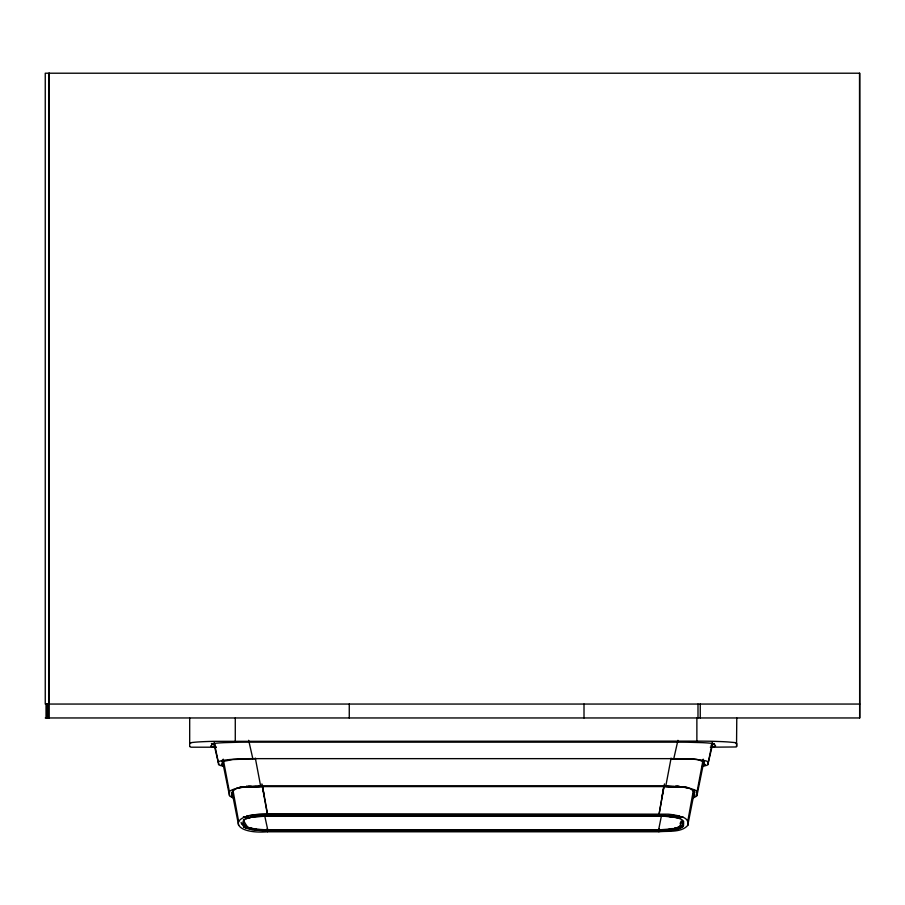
<?xml version="1.0" encoding="UTF-8"?>
<svg xmlns="http://www.w3.org/2000/svg" width="905" height="905" viewBox="0 0 905 905"><rect width="100%" height="100%" fill="white"/><g stroke="black" fill="none" stroke-linecap="round" stroke-linejoin="round"><path stroke-width="1.36" d="M267.801 830.111L264.803 816.208A31.98 7.987 -0.1 0 0 256.33 816.638L254.871 816.83A23.666 5.928 0 0 0 249.701 817.611L247.031 818.199L243.4 816.785M658.568 830.111L661.363 816.14L666.928 816.434M710.323 747.202L736.104 746.964A57.999 3.235 0 0 0 736.523 746.761L736.783 718.027M736.783 746.286L736.76 743.446L735.675 742.79M687.755 825.405C681.114 832.928 668.116 830.722 658.897 831.786L267.484 831.786C228.614 834.783 228.614 811.966 267.484 814.964L658.897 814.964C665.616 817.034 690.345 812.079 687.755 825.337L694.701 790.144M250.074 817.498L247.597 818.041L256.149 816.355L266.93 815.733L658.863 815.733L663.885 786.185L667.573 786.241M246.171 827.951L243.717 827.023L252.393 829.862L266.692 831.016L658.863 831.016L659.677 830.202A34.435 10.781 0.7 0 0 670.933 829.727M658.897 829.376L658.863 830.111A33.994 12.195 0.1 0 0 666.533 829.783L673.399 828.878A23.53 8.462 0.2 0 0 676.408 828.199L682.653 825.677L683.728 823.731M661.883 797.429L663.885 786.321L667.302 786.366M658.897 814.964L664.27 785.325M687.755 821.412L693.501 789.703M233.558 797.599L231.748 796.513A18.1 3.767 0 0 1 231.476 795.665C232.8 782.463 253.581 788.855 262.382 786.524L663.999 786.524L664.485 783.9M257.97 786.388L665.741 786.366L671.103 758.096M693.332 797.905L696.612 796.174A23.768 4.944 0 0 0 697.02 795.269L697.02 791.898L703.219 759.148M658.897 831.786L659.44 829.037M683.728 821.661L683.015 825.281L683.015 821.48M697.02 795.269L703.875 761.49M218.433 762.168A33.802 3.53 0 0 1 252.812 758.65L673.795 758.65L677.936 740.324M712.393 742.179L707.88 764.306L712.676 744.023M222.924 761.501L221.454 764.589A26.55 2.772 0 0 0 223.976 765.924M683.728 825.111C678.309 832.114 666.793 829.998 658.863 831.016M211.046 745.946L212.415 744A33.53 1.867 0 0 1 214.021 743.503M682.868 816.898C675.503 819.907 666.872 813.731 658.863 815.733M222.935 761.467L232.89 759.544L255.504 758.741M189.914 743.152L190.322 742.937A40.623 2.263 0 0 1 191.113 742.7M694.961 792.294L693.196 793.312M714.52 744.034L710.968 745.301M682.653 825.677L676.816 827.792A23.507 8.428 0 0 1 671.623 828.923L658.568 829.896L267.597 829.896L257.156 829.274A24.831 8.903 0 0 1 249.701 827.849L247.8 827.204A35.793 35.114 0 0 1 243.377 819.806M692.823 797.599L694.621 796.513A18.1 3.767 0 0 0 694.904 795.665C693.569 782.463 672.788 788.855 663.999 786.524M681.714 826.141L680.209 826.74M244.972 816.751L243.807 817.057M677.8 827.475L679.225 827.272M677.574 827.555L677.63 827.532A25.464 9.242 0.8 0 1 674.587 828.143M680.888 817.566L678.524 818.199M678.693 827.227L678.784 827.204A35.793 35.114 0 0 0 682.687 820.496M714.135 743.491L711.783 744.023M247.868 815.858L246.68 816.186L247.959 815.869M247.891 818.03L247.846 818.041A34.933 23.666 0 0 1 247.359 817.6M248.988 815.575L259.384 814.059A35.906 10.95 -0.7 0 1 267.473 813.731M677.947 828.55L682.653 827.023L682.653 824.048M191.113 742.7L191.441 742.632A28.202 1.572 0 0 1 192.867 742.417L193.896 742.304A36.087 2.014 0 0 1 197.788 741.987A42.241 2.353 0 0 1 209.474 741.444L210.594 741.41A39.266 2.183 0 0 1 213.772 741.331L697.314 741.127A28.734 1.606 0 0 1 699.248 741.127L701.782 741.138A53.587 2.987 0 0 1 704.282 741.161L709.011 741.218A29.514 1.64 0 0 1 714.441 741.342L722.586 741.648A49.549 2.76 0 0 1 728.039 741.964L733.785 742.462A29.763 1.663 0 0 1 735.663 742.79M243.026 824.444L243.717 825.677L247.699 827.159M678.422 786.287L674.847 786.615M672.472 828.539L669.349 828.923M252.789 815.054L253.547 814.964M677.449 786.004L675.56 786.207M254.859 816.796L253.162 817A23.632 5.883 -0.2 0 0 250.085 817.498M239.327 787.339L242.121 787.079M670.876 829.67L674.429 829.218A25.578 8.032 0.8 0 0 677.54 828.595M255.866 816.729L267.507 816.118M246.782 786.784L251.873 786.513M251.975 786.513L255.063 786.366M246.658 786.015A25.193 11.448 -0.8 0 0 249.859 786.592L257.28 786.4M255.289 786.355L258.264 786.253M246.714 786.909L251.228 786.762M258.728 786.241L259.656 786.219M260.131 786.207L663.885 786.185M265.007 816.208L267.02 816.118M264.362 796.739L262.495 786.321C251.635 786.909 239.644 785.71 229.825 790.981A23.768 4.944 0 0 0 229.418 791.898L229.418 795.269A23.768 4.944 0 0 0 229.825 796.174L233.105 797.905M249.859 786.637L251.183 786.626M658.897 830.19L259.927 830.021A31.098 9.729 -0.7 0 1 252.597 829.365L251.002 829.059A25.419 8.043 -0.9 0 1 249.271 828.754L248.479 828.561M266.941 816.174L665.503 816.31M859.75 704.056L45.25 704.056L45.25 73.215L859.75 73.215L859.75 717.959L45.25 717.959M216.284 747.202L191.26 747.202A35.68 1.991 0 0 1 190.344 746.953L189.937 746.727M262.495 786.185L267.473 813.686L668.252 814.172A31.223 9.559 0.7 0 1 671.861 814.602L673.625 814.851M670.944 758.741C680.074 760.958 699.938 754.962 704.984 764.589M665.741 786.366C675.967 786.999 687.393 785.868 696.612 790.981A23.768 4.944 0 0 1 697.02 791.898M659.768 816.186L661.148 816.197M667.788 786.366L679.316 786.773M667.8 786.241L673.23 786.445M675.469 786.773L679.146 786.886M673.343 786.456L674.338 786.502M665.571 816.355L666.736 816.423M674.451 786.513L676.521 786.637M676.714 786.649L677.664 786.717M667.132 816.4L667.664 816.446A29.265 7.319 0.1 0 1 671.046 816.74L672.664 816.932A22.727 5.679 0.1 0 1 678.524 817.95M667.313 816.457L669.485 816.627M677.845 786.728L678.037 786.739A26.109 3.654 0.7 0 1 684.927 787.441L685.492 787.531A20.17 2.806 0.7 0 1 687.449 787.836M684.678 787.112L687.28 787.361M251.239 786.241L248.751 785.981M672.754 814.952L673.524 815.043M678.659 818.063L678.558 817.984A23.451 5.871 0 0 0 669.462 816.649M214.836 744.023L212.471 743.491M214.971 745.143L211.408 743.469M245.481 817.566L247.846 818.199A15.17 4.683 0 0 0 243.264 821.48M246.171 826.74L243.818 825.722M681.442 816.774L682.562 817.057M247.189 827.294L247.8 827.521A24.288 8.711 -0.1 0 0 256.975 829.455L267.507 830.111L267.473 829.376M231.42 792.294L233.173 793.312M715.561 745.946L714.192 744A33.53 1.867 0 0 0 712.586 743.503A33.79 1.878 0 0 0 702.495 742.654L687.268 742.224A37.218 2.07 0 0 0 678.818 742.168L247.789 742.168A37.218 2.07 0 0 0 239.339 742.224L224.101 742.654A33.79 1.878 0 0 0 214.01 743.503M243.513 826.684L243.717 824.048M213.931 744.023L218.727 764.306L214.214 742.179M248.671 740.324L252.812 758.65M222.291 760.143L229.418 795.269M266.93 829.037L267.484 831.786M242.891 822.871L243.366 825.281L243.366 821.48M232.212 792.848L238.615 825.337M261.884 783.9L262.382 786.524M255.334 758.096L260.697 786.366M223.218 759.148L229.418 791.898M262.111 785.325L267.484 814.964M232.868 789.703L238.615 821.412M267.473 830.19L267.507 831.016M267.473 813.686L267.507 815.733M859.524 73.215L859.648 717.959M700.255 704.056L700.255 717.959M697.993 704.056L697.993 717.959M696.873 718.027L696.873 741.127M679.225 828.426L678.682 828.505A15.136 4.672 0 0 0 683.094 825.281M584.008 704.056L584.008 717.959M349.262 704.056L349.262 717.959M247.144 828.426L247.699 828.505A15.408 4.763 0 0 1 243.241 825.281M235.277 718.027L235.277 741.127M189.688 718.027L189.688 746.263M49.198 73.215L49.198 717.959M49.006 73.215L49.006 704.056M48.338 704.056L48.338 717.959M47.445 704.056L47.445 717.959M46.856 704.056L46.856 717.959M46.031 704.056L46.031 717.959M256.115 828.969A26.121 9.672 -1.1 0 1 245.855 826.865M678.083 815.925A24.559 5.849 1.1 0 1 679.022 816.129M679.157 817.475A34.876 23.62 0 0 1 678.524 818.041M679.146 786.128A25.94 11.754 0.7 0 1 678.411 786.275M681.16 821.027A23.123 15.657 -52.1 0 1 680.108 823.482M682.811 824.104A20.589 16.426 5.1 0 1 679.417 828.358M673.58 814.885A26.55 8.021 0.8 0 1 676.465 815.416L676.974 815.484A22.919 6.81 1.1 0 1 679.18 816.095M678.637 818.267A15.408 4.763 0 0 1 683.128 821.469M679.927 817.272A21.63 8.043 5.6 0 1 678.218 817.837M239.373 787.78A25.193 3.496 -0.7 0 1 249.972 786.683M236.68 788.391A17.105 2.364 -0.7 0 1 237.302 788.21M247.382 828.052A20.589 16.052 -0.5 0 1 243.864 823.991M241.816 824.466A23.123 19.593 33.9 0 1 241.092 822.362M248.366 828.573A22.387 7.183 -1.1 0 1 246.115 827.973M246.522 818.595A21.63 8.824 -9.1 0 1 244.927 817.86M673.795 758.65A33.802 3.53 0 0 1 708.185 762.168M704.961 764.589A26.55 2.772 0 0 1 702.472 765.924M708.185 764.306A33.802 3.53 0 0 1 702.291 766.286M704.441 761.546A25.928 4.944 0 0 1 703.083 762.101M224.327 766.286A33.802 3.53 0 0 1 218.433 764.306M223.467 762.134A25.894 4.944 0 0 1 222.03 761.546M715.436 745.946A35.6 1.98 0 0 1 711.273 746.998M216.035 747.077A35.6 1.98 0 0 1 211.17 745.946"/></g></svg>
